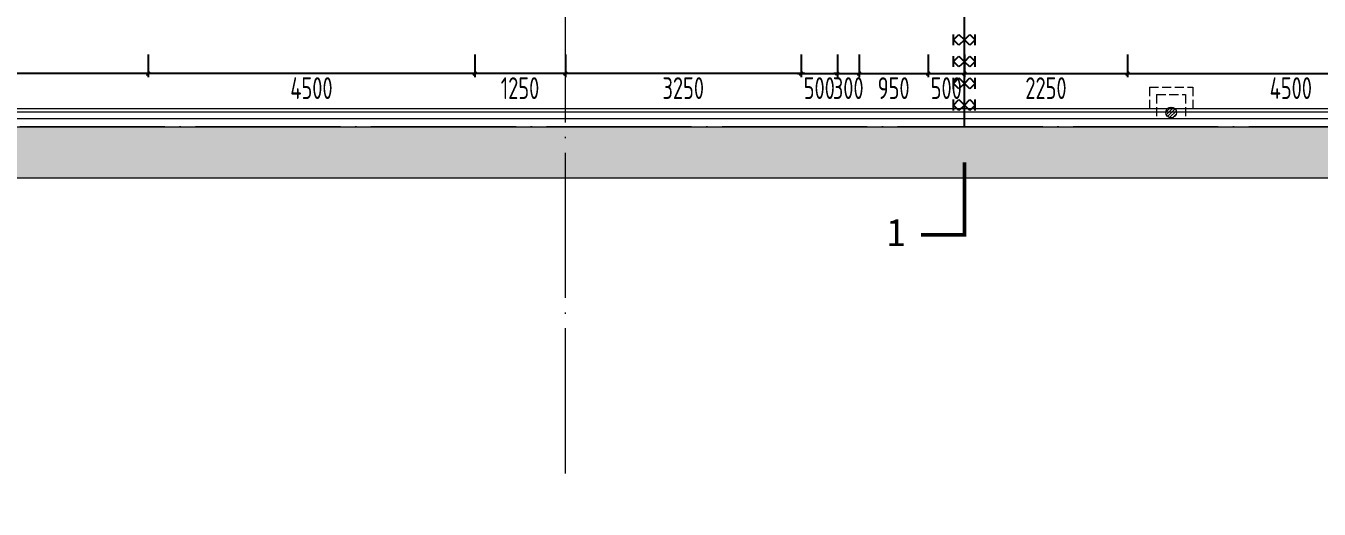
# Model space of a CAD drawing. Extents: x 4 to 13611208, y -605838 to 574722.
# Drawn here: x 13360960 to 13378787, y 179590 to 186254 of the extents above; entities that cross this region are included whole.
import ezdxf

# ---------------------------------------------------------------- set-up
doc = ezdxf.new("R2010")
doc.units = 0
doc.header["$LTSCALE"] = 1000
doc.header["$MEASUREMENT"] = 0
for name, pattern in [('_虚线L', [0.375, 0.25, -0.125]), ('DASH', [0.35, 0.25, -0.1]), ('DOTE', [2.42, 2, -0.2, 0.02, -0.2])]:
    doc.linetypes.add(name, pattern=pattern)
for name, color, linetype in [('DIM_SYMB', 3, 'Continuous'), ('DUCT-D-P标注', 7, 'Continuous'), ('DUCT-D-S标注', 7, 'Continuous'), ('PUB_TEXT', 8, 'Continuous'), ('SXT-标注', 7, 'Continuous')]:
    doc.layers.add(name, color=color, linetype=linetype)
for name, color, linetype, lineweight in [('pipe排水', 8, 'Continuous', 5), ('SXT-设备', 1, 'Continuous', 25), ('建筑底图', 8, 'Continuous', 13)]:
    doc.layers.add(name, color=color, linetype=linetype, lineweight=lineweight)
doc.styles.add('du', font='gbenor.shx', dxfattribs={"width": 0.8, "bigfont": 'hztxt.shx'})
doc.styles.add('宋体', font='')
doc.styles.get('宋体').set_extended_font_data('SimSun')
doc.dimstyles.new('67', dxfattribs={"dimscale": 100, "dimtxt": 3, "dimasz": 0.5, "dimexe": 0.5, "dimexo": 2, "dimgap": 0.5, "dimtad": 2, "dimdec": 0, "dimrnd": 5, "dimzin": 0, "dimdsep": 46, "dimtxsty": 'du', "dimblk": 'ARCHTICK', "dimcen": 0, "dimdle": 0.5, "dimclrd": 256, "dimclre": 256, "dimclrt": 256, "dimazin": 0, "dimtfac": 1, "dimtdec": 0, "dimtix": 1, "dimtmove": 2, "dimatfit": 3, "dimfxl": 100, "dimtolj": 1, "dimtzin": 0, "dimlwd": -1, "dimlwe": -1, "dimarcsym": 0})

# ---------------------------------------------------------------- blocks, each defined once
blk = doc.blocks.new('地漏')
at = {"layer": 'pipe排水'}
h = blk.add_hatch(dxfattribs=at)
h.set_pattern_fill('ANSI31', color=8, scale=25, style=0)
h.set_pattern_definition([(45, (-444803.95, -349136.397), (-28.0633004, 28.0633004), [])])
h.paths.add_polyline_path([(100, 0, 1), (-100, 0, 1)])
blk.add_circle((0, 0), 100, dxfattribs=at)
blk = doc.blocks.new('_ArchTick')
at = {"color": 0, "linetype": 'ByBlock', "const_width": 0.4}
blk.add_lwpolyline([(-0.5, -0.5), (0.5, 0.5)], dxfattribs=at)
blk = doc.blocks.new('*D234')
at = {"layer": 'DUCT-D-S标注', "transparency": 16777216}
for p, q in [((13368397, 185860), (13368397, 185545)), ((13371647, 185860), (13371647, 185545)), ((13371697, 185595), (13368347, 185595))]:
    blk.add_line(p, q, dxfattribs=at)
at = {"layer": 'DUCT-D-S标注', "transparency": 16777216, "xscale": 50, "yscale": 50, "zscale": 50, "rotation": 180}
blk.add_blockref('_ArchTick', (13368397, 185595), dxfattribs=at)
at = {"layer": 'DUCT-D-S标注', "transparency": 16777216, "xscale": 50, "yscale": 50, "zscale": 50}
blk.add_blockref('_ArchTick', (13371647, 185595), dxfattribs=at)
at = {"layer": 'DUCT-D-S标注', "transparency": 16777216, "insert": (13370022, 185395), "char_height": 300, "attachment_point": 5, "style": 'du'}
blk.add_mtext('\\A1;3250', dxfattribs=at)
blk = doc.blocks.new('*D235')
at = {"layer": 'DUCT-D-S标注', "transparency": 16777216}
for p, q in [((13367147, 185860), (13367147, 185545)), ((13368397, 185860), (13368397, 185545)), ((13368447, 185595), (13367097, 185595))]:
    blk.add_line(p, q, dxfattribs=at)
at = {"layer": 'DUCT-D-S标注', "transparency": 16777216, "xscale": 50, "yscale": 50, "zscale": 50, "rotation": 180}
blk.add_blockref('_ArchTick', (13367147, 185595), dxfattribs=at)
at = {"layer": 'DUCT-D-S标注', "transparency": 16777216, "xscale": 50, "yscale": 50, "zscale": 50}
blk.add_blockref('_ArchTick', (13368397, 185595), dxfattribs=at)
at = {"layer": 'DUCT-D-S标注', "transparency": 16777216, "insert": (13367772, 185395), "char_height": 300, "attachment_point": 5, "style": 'du'}
blk.add_mtext('\\A1;1250', dxfattribs=at)
blk = doc.blocks.new('*D236')
at = {"layer": 'DUCT-D-S标注', "transparency": 16777216}
for p, q in [((13362647, 185860), (13362647, 185545)), ((13367147, 185860), (13367147, 185545)), ((13367197, 185595), (13362597, 185595))]:
    blk.add_line(p, q, dxfattribs=at)
at = {"layer": 'DUCT-D-S标注', "transparency": 16777216, "xscale": 50, "yscale": 50, "zscale": 50, "rotation": 180}
blk.add_blockref('_ArchTick', (13362647, 185595), dxfattribs=at)
at = {"layer": 'DUCT-D-S标注', "transparency": 16777216, "xscale": 50, "yscale": 50, "zscale": 50}
blk.add_blockref('_ArchTick', (13367147, 185595), dxfattribs=at)
at = {"layer": 'DUCT-D-S标注', "transparency": 16777216, "insert": (13364897, 185395), "char_height": 300, "attachment_point": 5, "style": 'du'}
blk.add_mtext('\\A1;4500', dxfattribs=at)
blk = doc.blocks.new('*D237')
at = {"layer": 'DUCT-D-S标注', "transparency": 16777216}
for p, q in [((13358147, 185860), (13358147, 185545)), ((13362647, 185860), (13362647, 185545)), ((13362697, 185595), (13358097, 185595))]:
    blk.add_line(p, q, dxfattribs=at)
at = {"layer": 'DUCT-D-S标注', "transparency": 16777216, "xscale": 50, "yscale": 50, "zscale": 50, "rotation": 180}
blk.add_blockref('_ArchTick', (13358147, 185595), dxfattribs=at)
at = {"layer": 'DUCT-D-S标注', "transparency": 16777216, "xscale": 50, "yscale": 50, "zscale": 50}
blk.add_blockref('_ArchTick', (13362647, 185595), dxfattribs=at)
at = {"layer": 'DUCT-D-S标注', "transparency": 16777216, "insert": (13360397, 185395), "char_height": 300, "attachment_point": 5, "style": 'du'}
blk.add_mtext('\\A1;4500', dxfattribs=at)
blk = doc.blocks.new('*D488')
at = {"layer": 'DUCT-D-S标注', "transparency": 16777216}
for p, q in [((13371647, 185860), (13371647, 185545)), ((13372146, 185860), (13372146, 185545)), ((13371597, 185595), (13372196, 185595))]:
    blk.add_line(p, q, dxfattribs=at)
at = {"layer": 'DUCT-D-S标注', "transparency": 16777216, "xscale": 50, "yscale": 50, "zscale": 50, "rotation": 180}
blk.add_blockref('_ArchTick', (13371647, 185595), dxfattribs=at)
at = {"layer": 'DUCT-D-S标注', "transparency": 16777216, "xscale": 50, "yscale": 50, "zscale": 50}
blk.add_blockref('_ArchTick', (13372146, 185595), dxfattribs=at)
at = {"layer": 'DUCT-D-S标注', "transparency": 16777216, "insert": (13371897, 185395), "char_height": 300, "attachment_point": 5, "style": 'du'}
blk.add_mtext('\\A1;500', dxfattribs=at)
blk = doc.blocks.new('*D489')
at = {"layer": 'DUCT-D-S标注', "transparency": 16777216}
for p, q in [((13372146, 185860), (13372146, 185545)), ((13372446, 185860), (13372446, 185545)), ((13372146, 185595), (13372096, 185595)), ((13372146, 185595), (13372446, 185595)), ((13372446, 185595), (13372496, 185595))]:
    blk.add_line(p, q, dxfattribs=at)
at = {"layer": 'DUCT-D-S标注', "transparency": 16777216, "xscale": 50, "yscale": 50, "zscale": 50}
blk.add_blockref('_ArchTick', (13372146, 185595), dxfattribs=at)
at = {"layer": 'DUCT-D-S标注', "transparency": 16777216, "xscale": 50, "yscale": 50, "zscale": 50, "rotation": 180}
blk.add_blockref('_ArchTick', (13372446, 185595), dxfattribs=at)
at = {"layer": 'DUCT-D-S标注', "transparency": 16777216, "insert": (13372296, 185395), "char_height": 300, "attachment_point": 5, "style": 'du'}
blk.add_mtext('\\A1;300', dxfattribs=at)
blk = doc.blocks.new('*D490')
at = {"layer": 'DUCT-D-S标注', "transparency": 16777216}
for p, q in [((13372446, 185860), (13372446, 185545)), ((13373397, 185860), (13373397, 185545)), ((13372396, 185595), (13373447, 185595))]:
    blk.add_line(p, q, dxfattribs=at)
at = {"layer": 'DUCT-D-S标注', "transparency": 16777216, "xscale": 50, "yscale": 50, "zscale": 50, "rotation": 180}
blk.add_blockref('_ArchTick', (13372446, 185595), dxfattribs=at)
at = {"layer": 'DUCT-D-S标注', "transparency": 16777216, "xscale": 50, "yscale": 50, "zscale": 50}
blk.add_blockref('_ArchTick', (13373397, 185595), dxfattribs=at)
at = {"layer": 'DUCT-D-S标注', "transparency": 16777216, "insert": (13372922, 185395), "char_height": 300, "attachment_point": 5, "style": 'du'}
blk.add_mtext('\\A1;950', dxfattribs=at)
blk = doc.blocks.new('*D493')
at = {"layer": 'DUCT-D-S标注', "transparency": 16777216}
for p, q in [((13376147, 185859), (13376147, 185545)), ((13380647, 185859), (13380647, 185545)), ((13376097, 185595), (13380697, 185595))]:
    blk.add_line(p, q, dxfattribs=at)
at = {"layer": 'DUCT-D-S标注', "transparency": 16777216, "xscale": 50, "yscale": 50, "zscale": 50, "rotation": 180}
blk.add_blockref('_ArchTick', (13376147, 185595), dxfattribs=at)
at = {"layer": 'DUCT-D-S标注', "transparency": 16777216, "xscale": 50, "yscale": 50, "zscale": 50}
blk.add_blockref('_ArchTick', (13380647, 185595), dxfattribs=at)
at = {"layer": 'DUCT-D-S标注', "transparency": 16777216, "insert": (13378397, 185395), "char_height": 300, "attachment_point": 5, "style": 'du'}
blk.add_mtext('\\A1;4500', dxfattribs=at)
blk = doc.blocks.new('*D508')
at = {"layer": 'DUCT-D-S标注', "transparency": 16777216}
for p, q in [((13373397, 185860), (13373397, 185545)), ((13373897, 185860), (13373897, 185545)), ((13373347, 185595), (13373947, 185595))]:
    blk.add_line(p, q, dxfattribs=at)
at = {"layer": 'DUCT-D-S标注', "transparency": 16777216, "xscale": 50, "yscale": 50, "zscale": 50, "rotation": 180}
blk.add_blockref('_ArchTick', (13373397, 185595), dxfattribs=at)
at = {"layer": 'DUCT-D-S标注', "transparency": 16777216, "xscale": 50, "yscale": 50, "zscale": 50}
blk.add_blockref('_ArchTick', (13373897, 185595), dxfattribs=at)
at = {"layer": 'DUCT-D-S标注', "transparency": 16777216, "insert": (13373647, 185395), "char_height": 300, "attachment_point": 5, "style": 'du'}
blk.add_mtext('\\A1;500', dxfattribs=at)
blk = doc.blocks.new('*D509')
at = {"layer": 'DUCT-D-S标注', "transparency": 16777216}
for p, q in [((13373897, 185860), (13373897, 185545)), ((13376147, 185860), (13376147, 185545)), ((13373847, 185595), (13376197, 185595))]:
    blk.add_line(p, q, dxfattribs=at)
at = {"layer": 'DUCT-D-S标注', "transparency": 16777216, "xscale": 50, "yscale": 50, "zscale": 50, "rotation": 180}
blk.add_blockref('_ArchTick', (13373897, 185595), dxfattribs=at)
at = {"layer": 'DUCT-D-S标注', "transparency": 16777216, "xscale": 50, "yscale": 50, "zscale": 50}
blk.add_blockref('_ArchTick', (13376147, 185595), dxfattribs=at)
at = {"layer": 'DUCT-D-S标注', "transparency": 16777216, "insert": (13375022, 185395), "char_height": 300, "attachment_point": 5, "style": 'du'}
blk.add_mtext('\\A1;2250', dxfattribs=at)
blk = doc.blocks.new('BWG')
for p, q in [((0, 0), (100, 153)), ((0, -147), (0, 153)), ((100, -147), (0, 0)), ((100, 153), (200, -1)), ((200, -1), (300, 153)), ((300, 153), (400, 0)), ((400, 0), (300, -147)), ((400, -147), (400, 153)), ((200, -1), (100, -147)), ((300, -147), (200, -1))]:
    blk.add_line(p, q)

msp = doc.modelspace()

# ---------------------------------------------------------------- hatches: boundary and pattern name
at = {"layer": '建筑底图'}
h = msp.add_hatch(dxfattribs=at)
h.set_pattern_fill('钢筋混凝土', color=256, scale=100, style=0)
h.set_pattern_definition([(45, (793255.26, 8e-09), (-176.7766953, 176.7766953), []), (50, (793255.26, 8e-09), (717.260183, -62.752135), [75, -825]), (355, (793255.26, 8e-09), (-138.751334, 752.192134), [60, -660]), (100.4514, (793315, -5.2), (578.50938, 689.439542), [63.74019, -701.14211]), (46.1842, (793255.26, 200), (1067.24105, -165.519014), [112.5, -1237.5]), (96.6356, (793344.2, 186.2), (934.662706, 974.11787), [95.61029, -1051.713]), (351.1842, (793255.3, 200), (934.661945, 974.1186), [90, -990]), (21, (793355.26, 150), (596.907052, -402.61889), [75, -825]), (326, (793355.26, 150), (243.31533, 725.150045), [60, -660]), (71.4514, (793405, 116.45), (840.22263, 322.530497), [63.74019, -701.14211]), (37.5, (793255.26, 8e-09), (12.1598553, 332.893854), [0, -652, 0, -670, 0, -662.5]), (7.5, (793255.26, 8e-09), (263.069537, 394.411712), [0, -382, 0, -637, 0, -252.5]), (327.5, (793032.26, 8e-09), (533.822436, -22.554872), [0, -250, 0, -780, 0, -1035]), (317.5, (792932.26, 8e-09), (583.18617, 100.104982), [0, -325, 0, -518, 0, -735])])
h.paths.add_polyline_path([(13413397.4, 184159.5), (13413397.4, 184859.5), (13333397.4, 184859.5), (13333397.4, 182478), (13333997.4, 182478), (13333997.4, 184159.5)])

# ---------------------------------------------------------------- linework, layer by layer
at = {"layer": 'DIM_SYMB', "const_width": 50}
msp.add_lwpolyline([(13373897.4, 184372.3), (13373897.4, 183372.3), (13373297.4, 183372.3)], dxfattribs=at)
at = {"layer": 'DUCT-D-P标注', "color": 4, "linetype": '_虚线L', "const_width": 30}
msp.add_lwpolyline([(13373897.4, 204559.5), (13373897.4, 184859.5)], dxfattribs=at)
at = {"layer": 'SXT-标注', "elevation": 4000}
msp.add_lwpolyline([(13373897.4, 185159.5), (13373897.4, 186589.6), (13375196, 186589.6)], dxfattribs=at)
at = {"layer": '建筑底图', "linetype": 'DOTE'}
msp.add_line((13368397.4, 180083), (13368397.4, 209559.5), dxfattribs=at)
at = {"layer": '建筑底图', "linetype": 'DASH', "ltscale": 0.5}
for p, q in [((13376447.4, 185409.5), (13377047.4, 185409.5)), ((13376447.4, 185409.5), (13376447.4, 185069.5)), ((13377047.4, 185409.5), (13377047.4, 185069.5)), ((13376547.4, 185309.5), (13376947.4, 185309.5)), ((13376547.4, 185309.5), (13376547.4, 184969.5)), ((13376947.4, 185309.5), (13376947.4, 184969.5))]:
    msp.add_line(p, q, dxfattribs=at)
at = {"layer": '建筑底图'}
for p, q in [((13413397.4, 185109.5), (13333147.4, 185109.5)), ((13342897.4, 185069.5), (13368397.4, 185069.5)), ((13368397.4, 184969.5), (13342897.4, 184969.5)), ((13333397.4, 184859.5), (13413397.4, 184859.5)), ((13333997.4, 184159.5), (13413397.4, 184159.5))]:
    msp.add_line(p, q, dxfattribs=at)
at = {"layer": '建筑底图', "color": 8}
for p, q in [((13368397.4, 185069.5), (13421897.4, 185069.5)), ((13421897.4, 184969.5), (13368397.4, 184969.5))]:
    msp.add_line(p, q, dxfattribs=at)
at = {"layer": '建筑底图', "color": 8, "linetype": 'DOTE'}
msp.add_line((13474197.4, 184859.5), (13119297.4, 184859.5), dxfattribs=at)
at = {"layer": '建筑底图', "color": 8}
msp.add_lwpolyline([(13168947.4, 181959.5), (13207597.4, 181959.5), (13207597.4, 183509.5), (13311597.4, 183509.5), (13311597.4, 184159.5), (13438197.4, 184159.5), (13438197.4, 183959.5), (13443697.4, 183959.5), (13443697.4, 171509.5), (13434297, 171509.5), (13434297, 165209.5), (13477297.4, 165209.5)], dxfattribs=at)

# ---------------------------------------------------------------- block references
at = {"layer": 'SXT-设备', "linetype": 'Continuous', "xscale": 0.75, "yscale": 0.5}
for p in [(13373747.4, 186060), (13373747.4, 185760, 4000), (13373747.4, 185460, 4000), (13373747.4, 185160, 4000)]:
    msp.add_blockref('BWG', p, dxfattribs=at)
at = {"layer": '建筑底图', "ltscale": 3.5, "xscale": 0.7499999999999998, "yscale": 0.7499999999999998, "zscale": 0.7499999999999998}
msp.add_blockref('地漏', (13376747.4, 185059.5), dxfattribs=at)

# ---------------------------------------------------------------- texts
at = {"layer": 'PUB_TEXT', "color": 0, "style": '宋体'}
msp.add_text('1', height=379.7, dxfattribs=at).set_placement((13372827, 183216.3))

# ---------------------------------------------------------------- dimensions: what is measured, and where the dimension line sits
at = {"layer": 'DUCT-D-S标注'}
for base, p1, p2, picture, middle in [((13358147.4, 185594.9, -2535), (13362647.4, 186060, 965), (13358147.4, 186059.9, 965), '*D237', (13360397.4, 185394.9, -2535)), ((13362647.4, 185594.9, -2535), (13367147.4, 186059.9, 965), (13362647.4, 186060, 965), '*D236', (13364897.4, 185394.9, -2535)), ((13367147.4, 185594.9, -2535), (13368397.4, 186060, -2535), (13367147.4, 186059.9, 965), '*D235', (13367772.4, 185394.9, -2535)), ((13368397.4, 185594.9, -2535), (13371647.4, 186060, 965), (13368397.4, 186060, -2535), '*D234', (13370022.4, 185394.9, -2535)), ((13372146.2, 185594.9), (13371647.4, 186060, 965), (13372146.2, 186059.7, 4450), '*D488', (13371896.8, 185394.9)), ((13372446.4, 185594.9), (13372146.2, 186059.7, 4450), (13372446.4, 186059.7, 4450), '*D489', (13372296.3, 185394.9)), ((13373397.4, 185594.9), (13372446.4, 186059.7, 4450), (13373397.4, 186059.7, 4450), '*D490', (13372921.9, 185394.9)), ((13373897.4, 185594.9), (13373397.4, 186059.7, 4450), (13373897.4, 186059.6), '*D508', (13373647.4, 185394.9)), ((13376147.4, 185594.9), (13373897.4, 186059.6), (13376147.4, 186060.4), '*D509', (13375022.4, 185394.9)), ((13380647.4, 185594.9), (13376147.4, 186059.5, 4450), (13380647.4, 186059.5, 4450), '*D493', (13378397.4, 185394.9))]:
    dim = msp.add_linear_dim(base=base, p1=p1, p2=p2, dimstyle='67', dxfattribs=at)
    dim.commit()
    dim.dimension.update_dxf_attribs({"geometry": picture, "text_midpoint": middle})

doc.saveas('drawing.dxf')
